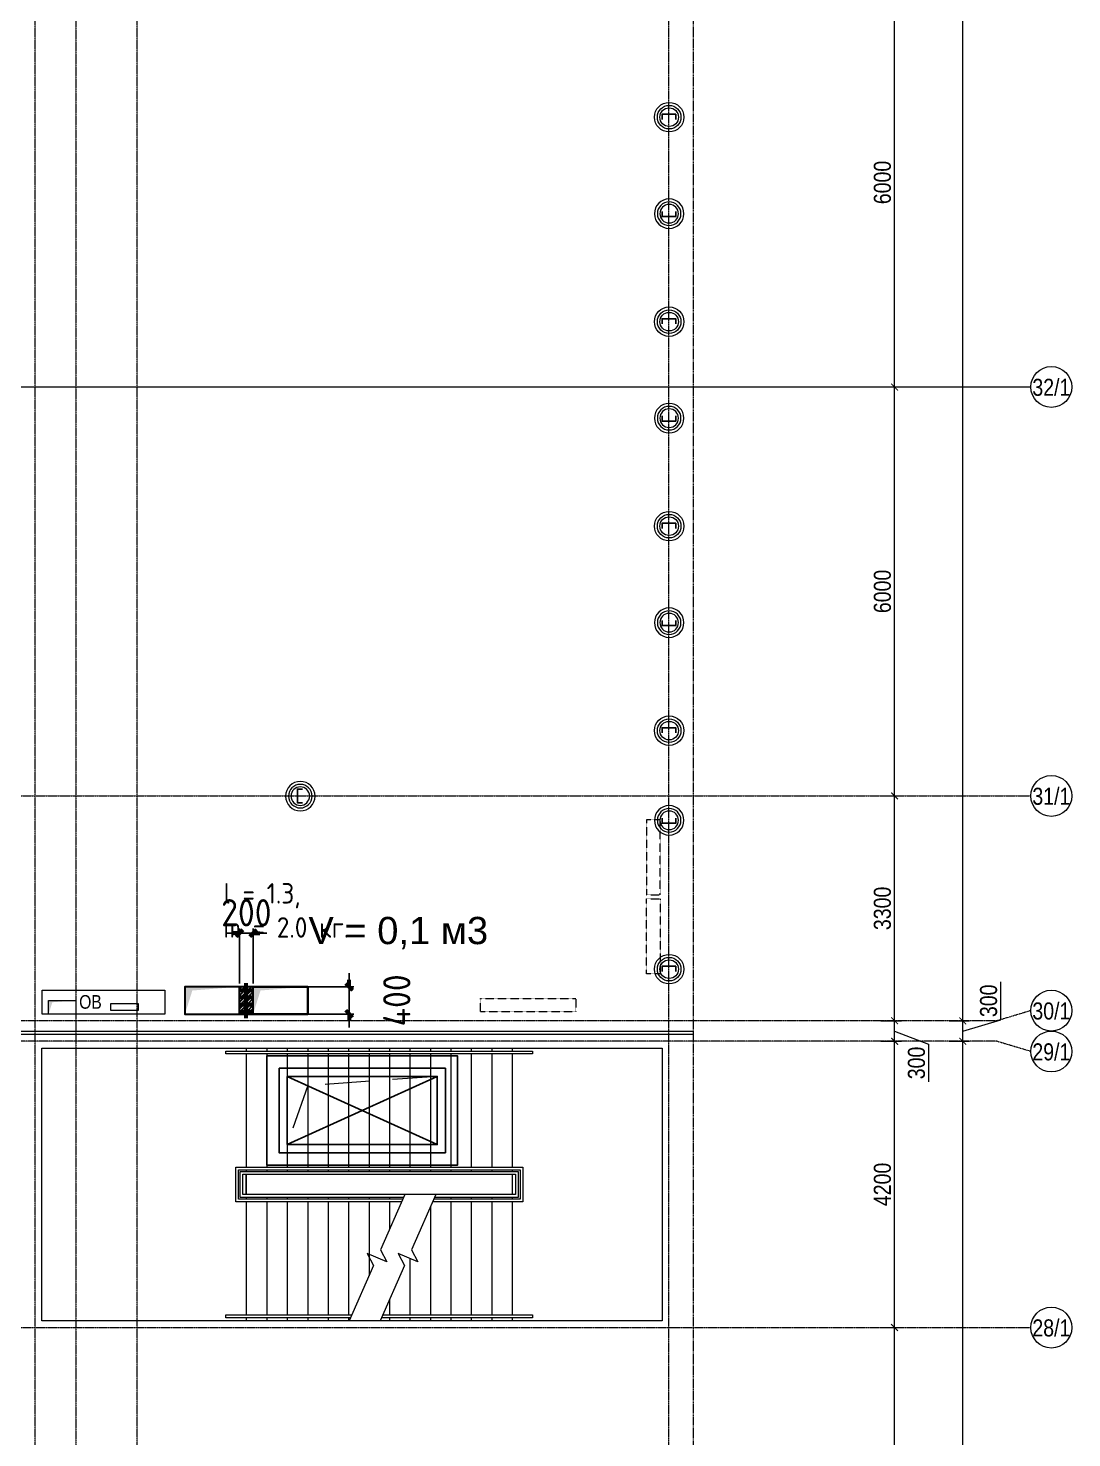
# Model space of a CAD drawing. Header units: millimetres. Extents: x -65509 to 912790, y 446 to 713294.
# Drawn here: x 214523 to 229833, y 652443 to 673125 of the extents above; entities that cross this region are included whole.
import ezdxf
from ezdxf.enums import TextEntityAlignment as Align

# ---------------------------------------------------------------- set-up
doc = ezdxf.new("R2010")
doc.units = ezdxf.units.MM
for name, pattern in [('CENTER2', [28.575, 19.05, -3.175, 3.175, -3.175]), ('DASHED', [19.05, 12.7, -6.35]), ('HIDDEN', [9.525, 6.35, -3.175]), ('HIDDEN2', [4.7625, 3.175, -1.5875])]:
    doc.linetypes.add(name, pattern=pattern)
doc.layers.get('Defpoints').update_dxf_attribs({"color": 250})
for name, color, linetype, lineweight in [('10.5) Арматура', 6, 'Continuous', 60), ('10.6) Диафрагмы', 90, 'Continuous', 30), ('АР_Ф_ЛК', 250, 'Continuous', 5), ('ДШ_КР', 250, 'Continuous', 35), ('КМ_Фахверки', 250, 'Continuous', 25), ('ОВ_Классы', 250, 'Continuous', 0), ('ОВ_коллекторы', 250, 'Continuous', 25), ('ОВ_Отопление', 250, 'Continuous', 5), ('ОВ_Шахты', 250, 'Continuous', 5), ('РД_Оси_100', 250, 'Continuous', 0), ('РД_Оси_размер', 250, 'Continuous', 0)]:
    doc.layers.add(name, color=color, linetype=linetype, lineweight=lineweight)
doc.layers.add('АР_Делит', color=250, linetype='Continuous', lineweight=0, plot=False)
doc.layers.add('РД_Кровля', color=250, linetype='Continuous', lineweight=25, plot=False)
doc.layers.add('АР_Отопительные приборы', color=1, linetype='HIDDEN2', lineweight=0, true_color=0xff0000)
doc.styles.get("Standard").update_dxf_attribs({"font": 'arial.ttf'})
doc.styles.add('style1', font='ARIALN.TTF')
doc.styles.add('ккк', font='isocpeur.ttf', dxfattribs={"width": 0.85, "oblique": 15})
doc.styles.add('СПДС', font='isocpeur.ttf', dxfattribs={"width": 0.9})
doc.dimstyles.new('Dim100_ареал', dxfattribs={"dimscale": 100, "dimtxt": 2.5, "dimasz": 1, "dimexe": 1, "dimexo": 1, "dimgap": 0.5, "dimtad": 1, "dimzin": 12, "dimdsep": 46, "dimtxsty": 'style1', "dimblk": 'ARCHTICK', "dimcen": 1, "dimdle": 1, "dimclrd": 256, "dimclre": 256, "dimaunit": 1, "dimadec": 0, "dimazin": 3, "dimtfac": 1, "dimtmove": 1, "dimatfit": 3, "dimldrblk": 'OPEN30', "dimfxl": 4, "dimfxlon": 1, "dimtolj": 1, "dimtzin": 0, "dimlwd": 9, "dimlwe": 9, "dimarcsym": 0})
doc.dimstyles.new('Размера А3', dxfattribs={"dimtxt": 400, "dimasz": 100, "dimexe": 70, "dimexo": 50, "dimgap": 20, "dimtad": 1, "dimdec": 0, "dimrnd": 10, "dimzin": 0, "dimdsep": 46, "dimtxsty": 'СПДС', "dimblk": 'ARROWHEAD_6', "dimcen": 1, "dimazin": 0, "dimtfac": 1, "dimtdec": 0, "dimtmove": 2, "dimatfit": 0, "dimfxl": 1, "dimtolj": 1, "dimtzin": 0, "dimarcsym": 0})

# ---------------------------------------------------------------- blocks, each defined once
blk = doc.blocks.new('A-iden')
at = {"linetype": 'Continuous', "lineweight": 5}
blk.add_circle((0, -4), 3, dxfattribs=at)
at = {"color": 0, "linetype": 'Continuous', "lineweight": 20, "style": 'ккк', "width": 0.85}
blk.add_attdef('ID', text='', height=8, dxfattribs=at).set_placement((0.31, -3.85), align=Align.MIDDLE_CENTER)
blk = doc.blocks.new('_ArchTick')
at = {"color": 0, "linetype": 'ByBlock', "const_width": 0.15}
blk.add_lwpolyline([(-0.5, -0.5), (0.5, 0.5)], dxfattribs=at)
blk = doc.blocks.new('*D372')
at = {"layer": 'Defpoints', "color": 0, "transparency": 16777216}
for p in [(116910, 96300), (117910, 96300), (116910, 90900)]:
    blk.add_point(p, dxfattribs=at)
at = {"layer": 'РД_Оси_размер', "color": 0, "lineweight": 5, "transparency": 16777216}
for p, q in [((117910, 90800), (117910, 96400)), ((117710, 96300), (118010, 96300)), ((117710, 90900), (118010, 90900))]:
    blk.add_line(p, q, dxfattribs=at)
at = {"layer": 'РД_Оси_размер', "color": 0, "lineweight": 5, "transparency": 16777216, "xscale": 100, "yscale": 100, "zscale": 100}
for p, rotation in [((117910, 96300), 90), ((117910, 90900), 270)]:
    blk.add_blockref('_ArchTick', p, dxfattribs=dict(at, rotation=rotation))
at = {"layer": 'РД_Оси_размер', "color": 0, "transparency": 16777216, "insert": (117732, 93600), "char_height": 250, "attachment_point": 5, "rotation": 90, "style": 'style1'}
blk.add_mtext('\\A1;5400', dxfattribs=at)
blk = doc.blocks.new('_Open30')
at = {"color": 0, "linetype": 'ByBlock', "lineweight": -2}
for p, q in [((-1, 0.27), (0, 0)), ((0, 0), (-1, -0.27)), ((0, 0), (-1, 0))]:
    blk.add_line(p, q, dxfattribs=at)
blk = doc.blocks.new('*D373')
at = {"layer": 'Defpoints', "color": 0, "transparency": 16777216}
for p in [(116910, 100500), (117910, 100500), (116910, 96300)]:
    blk.add_point(p, dxfattribs=at)
at = {"layer": 'РД_Оси_размер', "color": 0, "lineweight": 5, "transparency": 16777216}
for p, q in [((117910, 96200), (117910, 100600)), ((117710, 100500), (118010, 100500)), ((117710, 96300), (118010, 96300))]:
    blk.add_line(p, q, dxfattribs=at)
at = {"layer": 'РД_Оси_размер', "color": 0, "lineweight": 5, "transparency": 16777216, "xscale": 100, "yscale": 100, "zscale": 100}
for p, rotation in [((117910, 100500), 90), ((117910, 96300), 270)]:
    blk.add_blockref('_ArchTick', p, dxfattribs=dict(at, rotation=rotation))
at = {"layer": 'РД_Оси_размер', "color": 0, "transparency": 16777216, "insert": (117732, 98400), "char_height": 250, "attachment_point": 5, "rotation": 90, "style": 'style1'}
blk.add_mtext('\\A1;4200', dxfattribs=at)
blk = doc.blocks.new('*D374')
at = {"layer": 'Defpoints', "color": 0, "transparency": 16777216}
for p in [(116910, 100800), (117910, 100800), (116910, 100500)]:
    blk.add_point(p, dxfattribs=at)
at = {"layer": 'РД_Оси_размер', "color": 0, "lineweight": 5, "transparency": 16777216}
for p, q in [((117710, 100800), (118010, 100800)), ((117910, 100400), (117910, 100900)), ((117910, 100650), (118410, 100458)), ((117710, 100500), (118010, 100500)), ((118410, 100458), (118410, 99905))]:
    blk.add_line(p, q, dxfattribs=at)
at = {"layer": 'РД_Оси_размер', "color": 0, "lineweight": 5, "transparency": 16777216, "xscale": 100, "yscale": 100, "zscale": 100}
for p, rotation in [((117910, 100800), 90), ((117910, 100500), 270)]:
    blk.add_blockref('_ArchTick', p, dxfattribs=dict(at, rotation=rotation))
at = {"layer": 'РД_Оси_размер', "color": 0, "transparency": 16777216, "insert": (118232, 100182), "char_height": 250, "attachment_point": 5, "rotation": 90, "style": 'style1'}
blk.add_mtext('\\A1;300', dxfattribs=at)
blk = doc.blocks.new('*D375')
at = {"layer": 'Defpoints', "color": 0, "transparency": 16777216}
for p in [(116910, 104100), (117910, 104100), (116910, 100800)]:
    blk.add_point(p, dxfattribs=at)
at = {"layer": 'РД_Оси_размер', "color": 0, "lineweight": 5, "transparency": 16777216}
for p, q in [((117710, 104100), (118010, 104100)), ((117910, 100700), (117910, 104200)), ((117710, 100800), (118010, 100800))]:
    blk.add_line(p, q, dxfattribs=at)
at = {"layer": 'РД_Оси_размер', "color": 0, "lineweight": 5, "transparency": 16777216, "xscale": 100, "yscale": 100, "zscale": 100}
for p, rotation in [((117910, 104100), 90), ((117910, 100800), 270)]:
    blk.add_blockref('_ArchTick', p, dxfattribs=dict(at, rotation=rotation))
at = {"layer": 'РД_Оси_размер', "color": 0, "transparency": 16777216, "insert": (117732, 102450), "char_height": 250, "attachment_point": 5, "rotation": 90, "style": 'style1'}
blk.add_mtext('\\A1;3300', dxfattribs=at)
blk = doc.blocks.new('*D376')
at = {"layer": 'Defpoints', "color": 0, "transparency": 16777216}
for p in [(116910, 110100), (117910, 110100), (116910, 104100)]:
    blk.add_point(p, dxfattribs=at)
at = {"layer": 'РД_Оси_размер', "color": 0, "lineweight": 5, "transparency": 16777216}
for p, q in [((117710, 110100), (118010, 110100)), ((117910, 104000), (117910, 110200)), ((117710, 104100), (118010, 104100))]:
    blk.add_line(p, q, dxfattribs=at)
at = {"layer": 'РД_Оси_размер', "color": 0, "lineweight": 5, "transparency": 16777216, "xscale": 100, "yscale": 100, "zscale": 100}
for p, rotation in [((117910, 110100), 90), ((117910, 104100), 270)]:
    blk.add_blockref('_ArchTick', p, dxfattribs=dict(at, rotation=rotation))
at = {"layer": 'РД_Оси_размер', "color": 0, "transparency": 16777216, "insert": (117732, 107100), "char_height": 250, "attachment_point": 5, "rotation": 90, "style": 'style1'}
blk.add_mtext('\\A1;6000', dxfattribs=at)
blk = doc.blocks.new('*D377')
at = {"layer": 'Defpoints', "color": 0, "transparency": 16777216}
for p in [(116910, 116100), (117910, 116100), (116910, 110100)]:
    blk.add_point(p, dxfattribs=at)
at = {"layer": 'РД_Оси_размер', "color": 0, "lineweight": 5, "transparency": 16777216}
for p, q in [((117710, 116100), (118010, 116100)), ((117910, 110000), (117910, 116200)), ((117710, 110100), (118010, 110100))]:
    blk.add_line(p, q, dxfattribs=at)
at = {"layer": 'РД_Оси_размер', "color": 0, "lineweight": 5, "transparency": 16777216, "xscale": 100, "yscale": 100, "zscale": 100}
for p, rotation in [((117910, 116100), 90), ((117910, 110100), 270)]:
    blk.add_blockref('_ArchTick', p, dxfattribs=dict(at, rotation=rotation))
at = {"layer": 'РД_Оси_размер', "color": 0, "transparency": 16777216, "insert": (117732, 113100), "char_height": 250, "attachment_point": 5, "rotation": 90, "style": 'style1'}
blk.add_mtext('\\A1;6000', dxfattribs=at)
blk = doc.blocks.new('*D225')
at = {"layer": 'Defpoints', "color": 0, "transparency": 16777216}
for p in [(114955, 100500), (118910, 100500), (116910, 69300)]:
    blk.add_point(p, dxfattribs=at)
at = {"layer": 'РД_Оси_размер', "color": 0, "lineweight": 5, "transparency": 16777216}
for p, q in [((118910, 69200), (118910, 100600)), ((118710, 100500), (119010, 100500)), ((118710, 69300), (119010, 69300))]:
    blk.add_line(p, q, dxfattribs=at)
at = {"layer": 'РД_Оси_размер', "color": 0, "lineweight": 5, "transparency": 16777216, "xscale": 100, "yscale": 100, "zscale": 100}
for p, rotation in [((118910, 100500), 90), ((118910, 69300), 270)]:
    blk.add_blockref('_ArchTick', p, dxfattribs=dict(at, rotation=rotation))
at = {"layer": 'РД_Оси_размер', "color": 0, "transparency": 16777216, "insert": (118732, 84900), "char_height": 250, "attachment_point": 5, "rotation": 90, "style": 'style1'}
blk.add_mtext('\\A1;31200', dxfattribs=at)
blk = doc.blocks.new('*D226')
at = {"layer": 'Defpoints', "color": 0, "transparency": 16777216}
for p in [(116910, 100800), (118910, 100800), (114955, 100500)]:
    blk.add_point(p, dxfattribs=at)
at = {"layer": 'РД_Оси_размер', "color": 0, "lineweight": 5, "transparency": 16777216}
for p, q in [((119468, 100817), (119468, 101370)), ((118710, 100800), (119010, 100800)), ((118910, 100400), (118910, 100900)), ((118910, 100650), (119468, 100817)), ((118710, 100500), (119010, 100500))]:
    blk.add_line(p, q, dxfattribs=at)
at = {"layer": 'РД_Оси_размер', "color": 0, "lineweight": 5, "transparency": 16777216, "xscale": 100, "yscale": 100, "zscale": 100}
for p, rotation in [((118910, 100800), 90), ((118910, 100500), 270)]:
    blk.add_blockref('_ArchTick', p, dxfattribs=dict(at, rotation=rotation))
at = {"layer": 'РД_Оси_размер', "color": 0, "transparency": 16777216, "insert": (119290, 101094), "char_height": 250, "attachment_point": 5, "rotation": 90, "style": 'style1'}
blk.add_mtext('\\A1;300', dxfattribs=at)
blk = doc.blocks.new('*D333')
at = {"layer": 'Defpoints', "color": 0, "transparency": 16777216}
for p in [(116910, 134700), (118910, 134700), (116910, 100800)]:
    blk.add_point(p, dxfattribs=at)
at = {"layer": 'РД_Оси_размер', "color": 0, "lineweight": 5, "transparency": 16777216}
for p, q in [((118710, 134700), (119010, 134700)), ((118910, 100700), (118910, 134800)), ((118710, 100800), (119010, 100800))]:
    blk.add_line(p, q, dxfattribs=at)
at = {"layer": 'РД_Оси_размер', "color": 0, "lineweight": 5, "transparency": 16777216, "xscale": 100, "yscale": 100, "zscale": 100}
for p, rotation in [((118910, 134700), 90), ((118910, 100800), 270)]:
    blk.add_blockref('_ArchTick', p, dxfattribs=dict(at, rotation=rotation))
at = {"layer": 'РД_Оси_размер', "color": 0, "transparency": 16777216, "insert": (118732, 117750), "char_height": 250, "attachment_point": 5, "rotation": 90, "style": 'style1'}
blk.add_mtext('\\A1;33900', dxfattribs=at)
blk = doc.blocks.new('ЛК_4000х9100_2эт')
at = {"color": 5}
for points in [[(6900, 3915), (2700, 3915), (2700, 3955), (7200, 3955), (7200, 3915), (6900, 3915)], [(4529, 45), (2700, 45), (2700, 85), (4546, 85)], [(5001, 85), (7200, 85), (7200, 45), (4983, 45)]]:
    blk.add_lwpolyline(points, dxfattribs=at)
at = {"layer": 'АР_Делит'}
blk.add_lwpolyline([(0, 4000), (9100, 4000), (9100, 0), (0, 0)], close=True, dxfattribs=at)
at = {"layer": 'АР_Ф_ЛК', "color": 5}
for p, q in [((3000, 4000), (3000, 3955)), ((3300, 4000), (3300, 3955)), ((3600, 4000), (3600, 3955)), ((3900, 4000), (3900, 3955)), ((4200, 4000), (4200, 3955)), ((4500, 4000), (4500, 3955)), ((4800, 4000), (4800, 3955)), ((5100, 4000), (5100, 3955)), ((5400, 4000), (5400, 3955)), ((5700, 4000), (5700, 3955)), ((6000, 4000), (6000, 3955)), ((6300, 4000), (6300, 3955)), ((6600, 4000), (6600, 3955)), ((6900, 4000), (6900, 3955)), ((3000, 3915), (3000, 2255)), ((3300, 3915), (3300, 2255)), ((3600, 3915), (3600, 2255)), ((3900, 3915), (3900, 2255)), ((4200, 3915), (4200, 2255)), ((4500, 3915), (4500, 2255)), ((4800, 3915), (4800, 2255)), ((5100, 3915), (5100, 2255)), ((5400, 3915), (5400, 2255)), ((5700, 3915), (5700, 2255)), ((6000, 3915), (6000, 2255)), ((6300, 3915), (6300, 2255)), ((6600, 3915), (6600, 2255)), ((6900, 3915), (6900, 2255)), ((3000, 2215), (3000, 2190)), ((3000, 2150), (3000, 1850)), ((3300, 2215), (3300, 2190)), ((3600, 2215), (3600, 2190)), ((3900, 2215), (3900, 2190)), ((4200, 2215), (4200, 2190)), ((4500, 2215), (4500, 2190)), ((4800, 2215), (4800, 2190)), ((5100, 2215), (5100, 2190)), ((5400, 2215), (5400, 2190)), ((5700, 2215), (5700, 2190)), ((6000, 2215), (6000, 2190)), ((6300, 2215), (6300, 2190)), ((6600, 2215), (6600, 2190)), ((6900, 2215), (6900, 2190)), ((6900, 2150), (6900, 1850)), ((3000, 1810), (3000, 1785)), ((3000, 1745), (3000, 85)), ((3300, 1810), (3300, 1785)), ((3300, 1745), (3300, 85)), ((3600, 1810), (3600, 1785)), ((3600, 1745), (3600, 85)), ((3900, 1810), (3900, 1785)), ((3900, 1745), (3900, 85)), ((4200, 1810), (4200, 1785)), ((4200, 1745), (4200, 85)), ((4500, 1810), (4500, 1785)), ((4500, 1745), (4500, 85)), ((4800, 1810), (4800, 1785)), ((4800, 1745), (4800, 661)), ((5100, 1810), (5100, 1785)), ((5100, 1745), (5100, 1341)), ((5700, 1671), (5700, 85)), ((6000, 1810), (6000, 1785)), ((6000, 1745), (6000, 85)), ((6300, 1810), (6300, 1785)), ((6300, 1745), (6300, 85)), ((6600, 1810), (6600, 1785)), ((6600, 1745), (6600, 85)), ((6900, 1810), (6900, 1785)), ((6900, 1745), (6900, 85)), ((5400, 912), (5400, 85)), ((5100, 309), (5100, 85)), ((3000, 45), (3000, 0)), ((3300, 45), (3300, 0)), ((3600, 45), (3600, 0)), ((3900, 45), (3900, 0)), ((4200, 45), (4200, 0)), ((4500, 45), (4500, 0)), ((5100, 45), (5100, 0)), ((5400, 45), (5400, 0)), ((5700, 45), (5700, 0)), ((6000, 45), (6000, 0)), ((6300, 45), (6300, 0)), ((6600, 45), (6600, 0)), ((6900, 45), (6900, 0))]:
    blk.add_line(p, q, dxfattribs=at)
at = {"layer": 'АР_Ф_ЛК'}
for points in [[(6900, 3085, 0, 150, 0), (6434, 3085, 0, 0, 0), (3000, 3085, 0, 0, 0)], [(3000, 915, 0, 150, 0), (3466, 915, 0, 0, 0), (4800, 915, 0, 0, 0)], [(5522, 915, 0, 150, 0), (5988, 915, 0, 0, 0), (6900, 915, 0, 0, 0)]]:
    blk.add_lwpolyline(points, format="xyseb", dxfattribs=at)
at = {"layer": 'АР_Ф_ЛК', "color": 5}
for points in [[(5278, 1745), (2845, 1745), (2845, 2255), (7055, 2255), (7055, 1745), (5733, 1745)], [(5296, 1785), (2885, 1785), (2885, 2215), (7015, 2215), (7015, 1785), (5750, 1785)], [(5307, 1810), (2910, 1810), (2910, 2190), (6990, 2190), (6990, 1810), (5761, 1810)]]:
    blk.add_lwpolyline(points, dxfattribs=at)
for points in [[(2950, 2150), (6950, 2150), (6950, 1850), (2950, 1850)], [(3000, 2150), (6900, 2150), (6900, 1850), (3000, 1850)]]:
    blk.add_lwpolyline(points, close=True, dxfattribs=at)
at = {"layer": 'АР_Ф_ЛК', "lineweight": 0}
for points in [[(5324, 1850), (4967, 1039), (5059, 862), (4773, 988), (4866, 811), (4509, 0)], [(5779, 1850), (5422, 1039), (5514, 862), (5228, 988), (5321, 811), (4964, 0)]]:
    blk.add_lwpolyline(points, dxfattribs=at)
blk = doc.blocks.new('otv')
at = {"linetype": 'Continuous'}
blk.add_lwpolyline([(0, -1), (0, 0), (1, 0), (1, -1)], close=True, dxfattribs=at)
blk.add_solid([(0, -1), (0, 0), (0.135, -0.137), (1, 0)], dxfattribs=at)
blk = doc.blocks.new('Люк_ЛК_кровля')
for points in [[(-300, 1300), (2500, 1300), (2500, -300), (-300, -300)], [(-120, 1120), (2320, 1120), (2320, -120), (-120, -120)], [(0, 1000), (2200, 1000), (2200, 0), (0, 0)]]:
    blk.add_lwpolyline(points, close=True)
for points in [[(0, 1000), (2200, 0)], [(2200, 1000), (0, 0)]]:
    blk.add_lwpolyline(points)
blk = doc.blocks.new('otv пунктир')
at = {"linetype": 'HIDDEN', "ltscale": 0.07}
blk.add_lwpolyline([(0, 0), (0, 1), (1, 1), (1, 0)], close=True, dxfattribs=at)
blk.add_lwpolyline([(0, 1), (0.1346, 0.1366), (1, 0)], dxfattribs=at)
blk = doc.blocks.new('Ф_пеноблок 200')
at = {"layer": 'АР_Делит', "color": 1}
for radius in [216, 173, 136]:
    blk.add_circle((103, -42), radius, dxfattribs=at)
at = {"layer": 'КМ_Фахверки'}
blk.add_lwpolyline([(0, -75), (0, 0), (200, 0), (200, -75)], dxfattribs=at)
blk = doc.blocks.new('Bottom_R_1100')
at = {"layer": 'АР_Отопительные приборы'}
blk.add_lwpolyline([(-550, -100), (550, -100), (550, 100), (-550, 100)], close=True, dxfattribs=at)
blk = doc.blocks.new('Bottom_L_1100')
at = {"layer": 'АР_Отопительные приборы'}
blk.add_lwpolyline([(550, -100), (-550, -100), (-550, 100), (550, 100)], close=True, dxfattribs=at)
blk = doc.blocks.new('Bottom_L_1400')
at = {"layer": 'АР_Отопительные приборы'}
blk.add_lwpolyline([(700, -100), (-700, -100), (-700, 100), (700, 100)], close=True, dxfattribs=at)
blk = doc.blocks.new('ARROWHEAD_6')
at = {"color": 0, "linetype": 'Continuous'}
for p, q in [((0, 0), (-1, 0)), ((-0.5, -0.5), (0.5, 0.5))]:
    blk.add_line(p, q, dxfattribs=at)
blk = doc.blocks.new('*D970')
at = {"layer": '10.6) Диафрагмы', "color": 0, "lineweight": -2, "transparency": 16777216}
for p, q in [((217523, 659847), (217423, 659847)), ((217623, 659111), (217623, 659917)), ((217623, 659847), (217823, 659847)), ((217823, 659111), (217823, 659917)), ((217923, 659847), (218023, 659847))]:
    blk.add_line(p, q, dxfattribs=at)
at = {"layer": 'Defpoints', "color": 0, "lineweight": 25, "transparency": 16777216}
for p in [(217823, 659847), (217623, 659061), (217823, 659061)]:
    blk.add_point(p, dxfattribs=at)
at = {"layer": '10.6) Диафрагмы', "color": 0, "lineweight": -2, "transparency": 16777216, "xscale": 100, "yscale": 100, "zscale": 100}
blk.add_blockref('ARROWHEAD_6', (217623, 659847), dxfattribs=at)
at = {"layer": '10.6) Диафрагмы', "color": 0, "lineweight": -2, "transparency": 16777216, "xscale": 100, "yscale": 100, "zscale": 100, "rotation": 180}
blk.add_blockref('ARROWHEAD_6', (217823, 659847), dxfattribs=at)
at = {"layer": '10.6) Диафрагмы', "color": 0, "lineweight": 25, "transparency": 16777216, "insert": (217723, 660147), "char_height": 400, "attachment_point": 5, "style": 'СПДС'}
blk.add_mtext('\\A1;200', dxfattribs=at)
blk = doc.blocks.new('*D971')
at = {"layer": '10.6) Диафрагмы', "color": 0, "lineweight": -2, "transparency": 16777216}
for p, q in [((219230, 659161), (219230, 659261)), ((217873, 659061), (219300, 659061)), ((219230, 659061), (219230, 658661)), ((217873, 658661), (219300, 658661)), ((219230, 658561), (219230, 658461))]:
    blk.add_line(p, q, dxfattribs=at)
at = {"layer": 'Defpoints', "color": 0, "lineweight": 25, "transparency": 16777216}
for p in [(217823, 659061), (217823, 658661), (219230, 658661)]:
    blk.add_point(p, dxfattribs=at)
at = {"layer": '10.6) Диафрагмы', "color": 0, "lineweight": -2, "transparency": 16777216, "xscale": 100, "yscale": 100, "zscale": 100}
for p, rotation in [((219230, 659061), 270), ((219230, 658661), 90)]:
    blk.add_blockref('ARROWHEAD_6', p, dxfattribs=dict(at, rotation=rotation))
at = {"layer": '10.6) Диафрагмы', "color": 0, "lineweight": 25, "transparency": 16777216, "insert": (219930, 658861), "char_height": 400, "attachment_point": 5, "rotation": 90, "style": 'СПДС'}
blk.add_mtext('\\A1;400', dxfattribs=at)
blk = doc.blocks.new('*D1046')
at = {"layer": '10.5) Арматура', "color": 0, "lineweight": -2, "transparency": 16777216}
for p, q in [((217523, 659847), (217423, 659847)), ((217623, 659111), (217623, 659917)), ((217623, 659847), (217823, 659847)), ((217823, 659111), (217823, 659917)), ((217923, 659847), (218023, 659847))]:
    blk.add_line(p, q, dxfattribs=at)
at = {"layer": 'Defpoints', "color": 0, "lineweight": 25, "transparency": 16777216}
for p in [(217823, 659847), (217623, 659061), (217823, 659061)]:
    blk.add_point(p, dxfattribs=at)
at = {"layer": '10.5) Арматура', "color": 0, "lineweight": -2, "transparency": 16777216, "xscale": 100, "yscale": 100, "zscale": 100}
blk.add_blockref('ARROWHEAD_6', (217623, 659847), dxfattribs=at)
at = {"layer": '10.5) Арматура', "color": 0, "lineweight": -2, "transparency": 16777216, "xscale": 100, "yscale": 100, "zscale": 100, "rotation": 180}
blk.add_blockref('ARROWHEAD_6', (217823, 659847), dxfattribs=at)
at = {"layer": '10.5) Арматура', "color": 0, "lineweight": 25, "transparency": 16777216, "insert": (217723, 660147), "char_height": 400, "attachment_point": 5, "style": 'СПДС'}
blk.add_mtext('\\A1;200', dxfattribs=at)
blk = doc.blocks.new('*D1047')
at = {"layer": '10.5) Арматура', "color": 0, "lineweight": -2, "transparency": 16777216}
for p, q in [((219230, 659161), (219230, 659261)), ((217873, 659061), (219300, 659061)), ((219230, 659061), (219230, 658661)), ((217873, 658661), (219300, 658661)), ((219230, 658561), (219230, 658461))]:
    blk.add_line(p, q, dxfattribs=at)
at = {"layer": 'Defpoints', "color": 0, "lineweight": 25, "transparency": 16777216}
for p in [(217823, 659061), (217823, 658661), (219230, 658661)]:
    blk.add_point(p, dxfattribs=at)
at = {"layer": '10.5) Арматура', "color": 0, "lineweight": -2, "transparency": 16777216, "xscale": 100, "yscale": 100, "zscale": 100}
for p, rotation in [((219230, 659061), 270), ((219230, 658661), 90)]:
    blk.add_blockref('ARROWHEAD_6', p, dxfattribs=dict(at, rotation=rotation))
at = {"layer": '10.5) Арматура', "color": 0, "lineweight": 25, "transparency": 16777216, "insert": (219930, 658861), "char_height": 400, "attachment_point": 5, "rotation": 90, "style": 'СПДС'}
blk.add_mtext('\\A1;400', dxfattribs=at)
blk = doc.blocks.new('СОШ_2200_АР_ОСИ_М100_28.05.24')
at = {"layer": 'АР_Делит', "color": 5, "linetype": 'DASHED'}
blk.add_lwpolyline([(-355, 13145), (-355, 100855), (37145, 100855), (37145, 129155), (72745, 129155), (72745, 135155), (114955, 135155), (114955, -355)], dxfattribs=at)
at = {"layer": 'РД_Оси_100', "linetype": 'CENTER2'}
for p, q in [((114600, -6155), (114600, 139938.679)), ((-5954.958, 110100), (119910, 110100)), ((35037.55, 110100), (119910, 110100)), ((-5954.958, 104100), (119910, 104100)), ((-5954.958, 96300), (119910, 96300))]:
    blk.add_line(p, q, dxfattribs=at)
for points in [[(105300, -6155), (105300, 139938.679)], [(105900, 139938.679), (105900, -6155)], [(106800, -6155), (106800, 139938.679)], [(119910, 100950), (119410, 100800), (-5454.958, 100800), (-5954.958, 100950)], [(119910, 100350), (119410, 100500), (-5454.958, 100500), (-5954.958, 100350)]]:
    blk.add_lwpolyline(points, dxfattribs=at)
at = {"layer": 'РД_Оси_100', "color": 0}
ref = blk.add_blockref('A-iden', (120210, 110500), dxfattribs=dict(at, xscale=100, yscale=100, zscale=100))
ref.add_attrib('ID', '32/1', dxfattribs={"layer": '0', "linetype": 'Continuous', "height": 250, "style": 'style1'}).set_placement((120210, 110100), align=Align.MIDDLE)
ref = blk.add_blockref('A-iden', (120210, 104500), dxfattribs=dict(at, xscale=100, yscale=100, zscale=100))
ref.add_attrib('ID', '31/1', dxfattribs={"layer": '0', "linetype": 'Continuous', "height": 250, "style": 'style1'}).set_placement((120210, 104100), align=Align.MIDDLE)
ref = blk.add_blockref('A-iden', (120210, 101350), dxfattribs=dict(at, xscale=100, yscale=100, zscale=100))
ref.add_attrib('ID', '30/1', dxfattribs={"layer": '0', "linetype": 'Continuous', "height": 250, "style": 'style1'}).set_placement((120210, 100950), align=Align.MIDDLE)
ref = blk.add_blockref('A-iden', (120210, 100750), dxfattribs=dict(at, xscale=100, yscale=100, zscale=100))
ref.add_attrib('ID', '29/1', dxfattribs={"layer": '0', "linetype": 'Continuous', "height": 250, "style": 'style1'}).set_placement((120210, 100350), align=Align.MIDDLE)
ref = blk.add_blockref('A-iden', (120210, 96700), dxfattribs=dict(at, xscale=100, yscale=100, zscale=100))
ref.add_attrib('ID', '28/1', dxfattribs={"layer": '0', "linetype": 'Continuous', "height": 250, "style": 'style1'}).set_placement((120210, 96300), align=Align.MIDDLE)
at = {"layer": 'РД_Оси_размер'}
for base, p1, p2, picture, middle in [((118910, 134700), (116910, 100800), (116910, 134700), '*D333', (118732.357, 117750)), ((117910, 116100), (116910, 110100), (116910, 116100), '*D377', (117732.357, 113100)), ((117910, 110100), (116910, 104100), (116910, 110100), '*D376', (117732.357, 107100)), ((117910, 104100), (116910, 100800), (116910, 104100), '*D375', (117732.357, 102450)), ((118910, 100800), (114955, 100500), (116910, 100800), '*D226', (119290.286, 100867.379)), ((118910, 100500), (116910, 69300), (114955, 100500), '*D225', (118732.357, 84900)), ((117910, 100500), (116910, 96300), (116910, 100500), '*D373', (117732.357, 98400)), ((117910, 96300), (116910, 90900), (116910, 96300), '*D372', (117732.357, 93600))]:
    dim = blk.add_linear_dim(base=base, p1=p1, p2=p2, angle=90, dimstyle='Dim100_ареал', dxfattribs=at)
    dim.commit()
    dim.dimension.update_dxf_attribs({"geometry": picture, "text_midpoint": middle})
dim = blk.add_linear_dim(base=(117910, 100800), p1=(116910, 100500), p2=(116910, 100800), angle=90, dimstyle='Dim100_ареал', dxfattribs=at)
dim.commit()
dim.dimension.update_dxf_attribs({"geometry": '*D374', "text_midpoint": (118410, 100407.707), "dimtype": 128})

msp = doc.modelspace()

# ---------------------------------------------------------------- hatches: boundary and pattern name
at = {"layer": '10.6) Диафрагмы'}
h = msp.add_hatch(dxfattribs=at)
h.set_pattern_fill('ANSI31', color=256, scale=11)
h.paths.add_polyline_path([(217822.589, 659060.764), (217622.589, 659060.764), (217622.589, 658660.764), (217822.589, 658660.764)])

# ---------------------------------------------------------------- linework, layer by layer
at = {"layer": '10.5) Арматура'}
for points in [[(217715.929, 659114.722), (217715.929, 658599.81)], [(217622.589, 659011.104), (217822.589, 659011.104)], [(217622.589, 658906.542), (217822.589, 658906.542)], [(217622.589, 658801.979), (217822.589, 658801.979)], [(217622.589, 658697.416), (217822.589, 658697.416)]]:
    msp.add_lwpolyline(points, dxfattribs=at)
at = {"layer": '10.6) Диафрагмы'}
for points in [[(216822.589, 658660.764), (218622.589, 658660.764), (218622.589, 659060.764), (216822.589, 659060.764)], [(217622.589, 659060.764), (216822.589, 659060.764), (216822.589, 658660.764), (217622.589, 658660.764)], [(217822.589, 659060.764), (218622.589, 659060.764), (218622.589, 658660.764), (217822.589, 658660.764)]]:
    msp.add_lwpolyline(points, close=True, dxfattribs=at)
at = {"layer": 'АР_Делит'}
msp.add_lwpolyline([(214725.433, 659010.764), (216525.433, 659010.764), (216525.433, 658660.764), (214725.433, 658660.764)], close=True, dxfattribs=at)
at = {"layer": 'ДШ_КР', "lineweight": 0}
msp.add_lwpolyline([(146722.589, 658410.764), (224277.589, 658410.764), (224277.589, 658360.764), (146722.589, 658360.764)], close=True, dxfattribs=at)
at = {"layer": 'ОВ_коллекторы', "lineweight": 0}
msp.add_lwpolyline([(216137.105, 658714.365), (215737.105, 658714.365), (215737.105, 658814.365), (216137.105, 658814.365)], close=True, dxfattribs=at)

# ---------------------------------------------------------------- block references
at = {"layer": 'АР_Отопительные приборы'}
for name, p, rotation in [('Bottom_R_1100', (223692.584, 660959.482), 90), ('Bottom_L_1100', (223692.584, 659801.307), 89.99999999999999)]:
    msp.add_blockref(name, p, dxfattribs=dict(at, rotation=rotation))
msp.add_blockref('Bottom_L_1400', (221857.545, 658790.764), dxfattribs=at)
at = {"layer": 'АР_Ф_ЛК', "color": 5}
msp.add_blockref('ЛК_4000х9100_2эт', (214722.589, 654160.764), dxfattribs=at)
at = {"layer": 'КМ_Фахверки'}
for p in [(223822.589, 671860.764), (223822.589, 668860.764), (223822.589, 665860.764), (223822.589, 662860.764), (223822.589, 659360.764)]:
    msp.add_blockref('Ф_пеноблок 200', p, dxfattribs=at)
at = {"layer": 'КМ_Фахверки', "xscale": -1}
for p, rotation in [((223822.589, 670360.764), 180), ((223822.589, 667360.764), 180), ((223822.589, 664360.764), 180), ((218472.581, 661960.765), 90), ((223822.589, 661460.764), 180)]:
    msp.add_blockref('Ф_пеноблок 200', p, dxfattribs=dict(at, rotation=rotation))
at = {"layer": 'ОВ_Классы', "xscale": 1000, "yscale": 2200, "rotation": 270}
msp.add_blockref('otv пунктир', (218322.589, 657745.764), dxfattribs=at)
at = {"layer": 'ОВ_Отопление', "xscale": 400, "yscale": 200}
msp.add_blockref('otv', (214822.589, 658860.764), dxfattribs=at)
at = {"layer": 'ОВ_Шахты', "color": 1, "xscale": 800, "yscale": 400}
for p in [(216822.589, 659060.764), (217822.589, 659060.764)]:
    msp.add_blockref('otv', p, dxfattribs=at)
at = {"layer": 'РД_Кровля'}
msp.add_blockref('Люк_ЛК_кровля', (218322.589, 656745.746), dxfattribs=at)
at = {"layer": 'РД_Оси_100'}
msp.add_blockref('СОШ_2200_АР_ОСИ_М100_28.05.24', (109322.589, 557760.764), dxfattribs=at)

# ---------------------------------------------------------------- texts
at = {"layer": '10.5) Арматура', "lineweight": 25, "insert": (218309.929, 660181.389), "char_height": 300, "attachment_point": 5, "style": 'СПДС'}
msp.add_mtext('\\A1;\\pxql;l = 1.3, \\Pm = 2.0 кг.', dxfattribs=at)
at = {"layer": '10.6) Диафрагмы', "color": 18, "lineweight": 25, "true_color": 0x000000, "insert": (218633.713, 660086.069), "char_height": 400, "width": 2641.4734, "attachment_point": 1}
msp.add_mtext('V = 0,1 м3', dxfattribs=at)
at = {"layer": 'ОВ_Отопление', "insert": (215435.967, 658837.219), "char_height": 200, "width": 590.00022, "attachment_point": 5, "style": 'style1'}
msp.add_mtext('ОВ', dxfattribs=at)

# ---------------------------------------------------------------- dimensions: what is measured, and where the dimension line sits
at = {"layer": '10.5) Арматура', "color": 18, "lineweight": 25, "true_color": 0x000000}
dim = msp.add_linear_dim(base=(217822.589, 659847.147), p1=(217622.589, 659060.764), p2=(217822.589, 659060.764), dimstyle='Размера А3', dxfattribs=at)
dim.commit()
dim.dimension.update_dxf_attribs({"geometry": '*D1046', "text_midpoint": (217722.589, 660147.147)})
dim = msp.add_linear_dim(base=(219230.274, 658660.764), p1=(217822.589, 659060.764), p2=(217822.589, 658660.764), angle=90, dimstyle='Размера А3', dxfattribs=at)
dim.commit()
dim.dimension.update_dxf_attribs({"geometry": '*D1047', "text_midpoint": (219930.274, 658860.764)})
at = {"layer": '10.6) Диафрагмы', "color": 18, "lineweight": 25, "true_color": 0x000000}
dim = msp.add_linear_dim(base=(217822.589, 659847.147), p1=(217622.589, 659060.764), p2=(217822.589, 659060.764), dimstyle='Размера А3', dxfattribs=at)
dim.commit()
dim.dimension.update_dxf_attribs({"geometry": '*D970', "text_midpoint": (217722.589, 660147.147)})
dim = msp.add_linear_dim(base=(219230.274, 658660.764), p1=(217822.589, 659060.764), p2=(217822.589, 658660.764), angle=90, dimstyle='Размера А3', dxfattribs=at)
dim.commit()
dim.dimension.update_dxf_attribs({"geometry": '*D971', "text_midpoint": (219930.274, 658860.764)})

doc.saveas('drawing.dxf')
